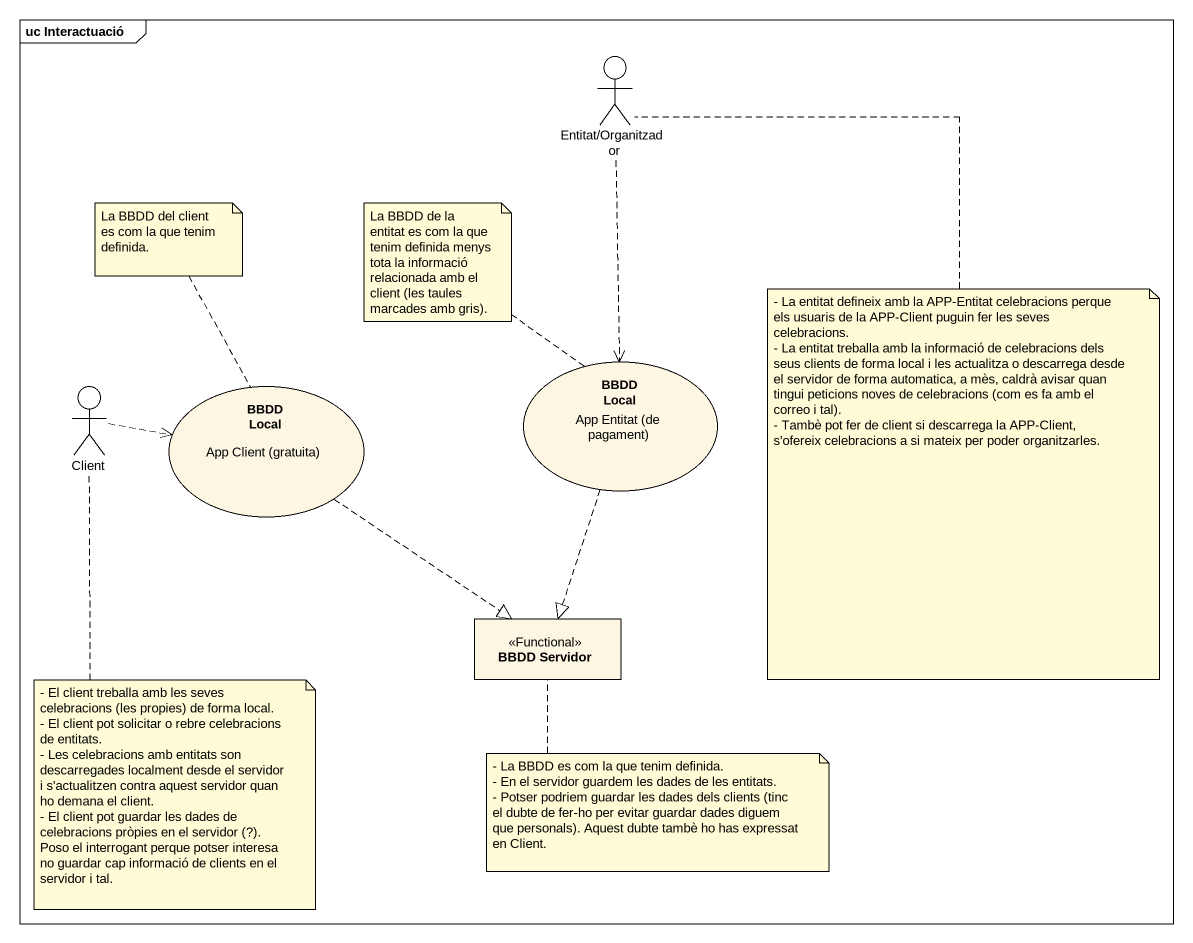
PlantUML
@startuml
mainframe uc Interactuació
allowmixing
hide circle
hide empty members
actor "Entitat/Organitzador" as Entitat_Organitzador
actor Client
usecase "App Client (gratuita)" as App_Client_gratuita
rectangle "BBDD Local" as BBDD_Local
usecase "App Entitat (de pagament)" as App_Entitat_de_pagament
rectangle "BBDD Local" as BBDD_Local_2
class "BBDD Servidor" as BBDD_Servidor <<Functional>>
Entitat_Organitzador ..> App_Entitat_de_pagament
Client .right.> App_Client_gratuita
App_Client_gratuita ..|> BBDD_Servidor
App_Entitat_de_pagament ..|> BBDD_Servidor
note top of BBDD_Local : La BBDD del client es com la que tenim definida.
note top of BBDD_Local_2 : La BBDD de la entitat es com la que tenim definida menys tota la informació relacionada amb el client (les taules marcades amb gris).
note bottom of Entitat_Organitzador
  - La entitat defineix amb la APP-Entitat celebracions perque els usuaris de la APP-Client puguin fer les seves celebracions.
  - La entitat treballa amb la informació de celebracions dels seus clients de forma local i les actualitza o descarrega desde el servidor de forma automatica, a mès, caldrà avisar quan tingui peticions noves de celebracions (com es fa amb el correo i tal).
  - Tambè pot fer de client si descarrega la APP-Client, s'ofereix celebracions a si mateix per poder organitzarles.
end note
note bottom of Client
  - El client treballa amb les seves celebracions (les propies) de forma local.
  - El client pot solicitar o rebre celebracions de entitats.
  - Les celebracions amb entitats son descarregades localment desde el servidor i s'actualitzen contra aquest servidor quan ho demana el client.
  - El client pot guardar les dades de celebracions pròpies en el servidor (?). Poso el interrogant perque potser interesa no guardar cap informació de clients en el servidor i tal.
end note
note bottom of BBDD_Servidor
  - La BBDD es com la que tenim definida.
  - En el servidor guardem les dades de les entitats.
  - Potser podriem guardar les dades dels clients (tinc el dubte de fer-ho per evitar guardar dades diguem que personals). Aquest dubte tambè ho has expressat en Client.
end note
@enduml
